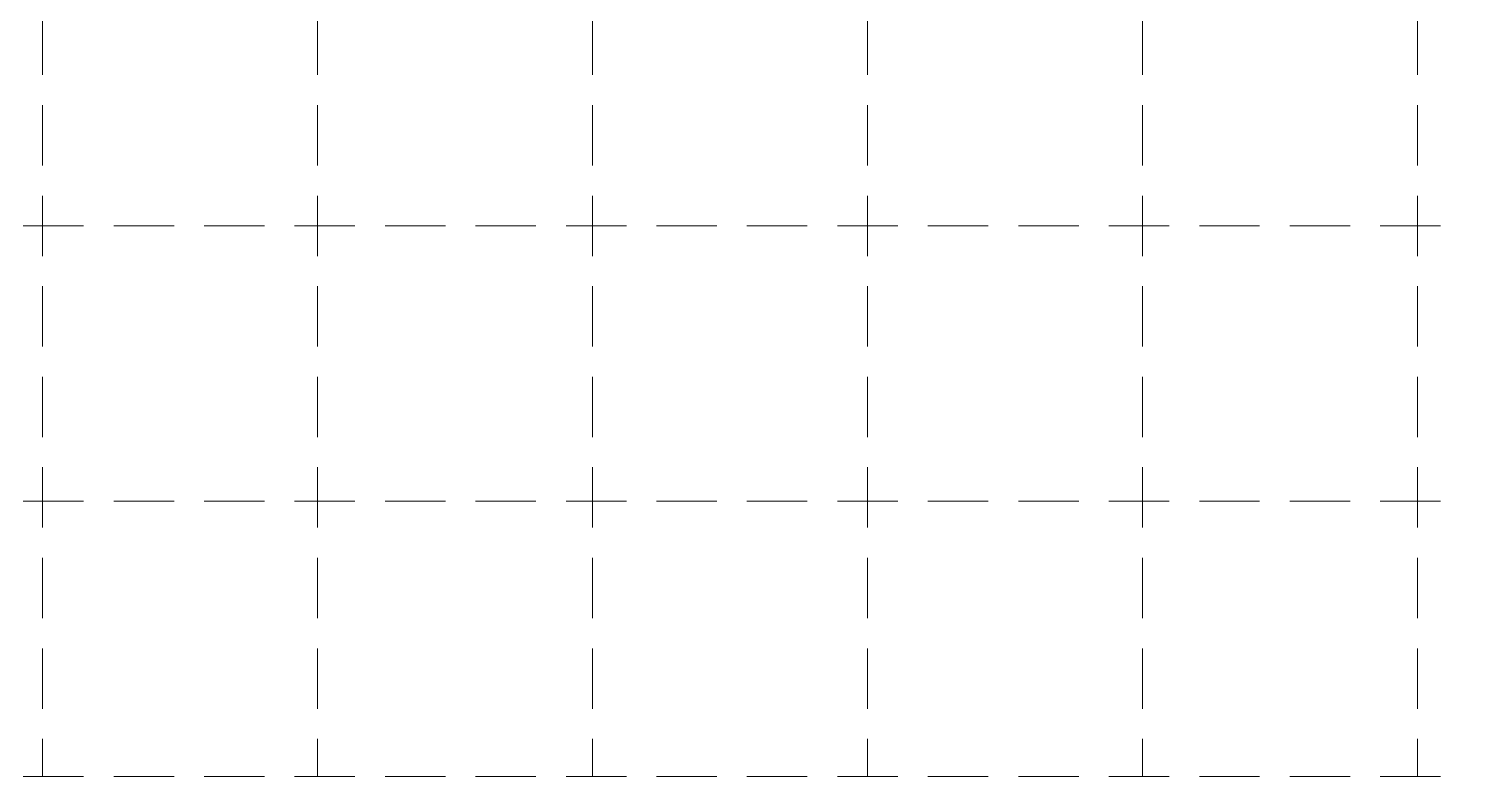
# Model space of a CAD drawing. Header units: inches. Extents: x 43981 to 49538, y 44001 to 47429.
# Drawn here: x 46802.4 to 47247.5, y 44346.5 to 44578.8 of the extents above; entities that cross this region are included whole.
import ezdxf

# ---------------------------------------------------------------- set-up
doc = ezdxf.new("R2010")
doc.units = ezdxf.units.IN
doc.header["$MEASUREMENT"] = 0
doc.linetypes.add('HIDDEN', pattern=[0.375, 0.25, -0.125])
doc.layers.add('GRID', color=254, linetype='HIDDEN')

msp = doc.modelspace()

# ---------------------------------------------------------------- linework, layer by layer
at = {"layer": 'GRID', "color": 252, "linetype": 'HIDDEN', "lineweight": 0, "ltscale": 75}
for p, q in [((46806.69, 47339.39), (46806.69, 44346.51)), ((46892.19, 47339.39), (46892.19, 44346.51)), ((46977.69, 47339.39), (46977.69, 44346.51)), ((47063.19, 47339.39), (47063.19, 44346.51)), ((47148.69, 47339.39), (47148.69, 44346.51)), ((47234.19, 47339.39), (47234.19, 44346.51)), ((44072.61, 44517.51), (49373.61, 44517.51)), ((44072.61, 44432.01), (49373.61, 44432.01)), ((44072.61, 44346.51), (49373.61, 44346.51))]:
    msp.add_line(p, q, dxfattribs=at)

doc.saveas('drawing.dxf')
